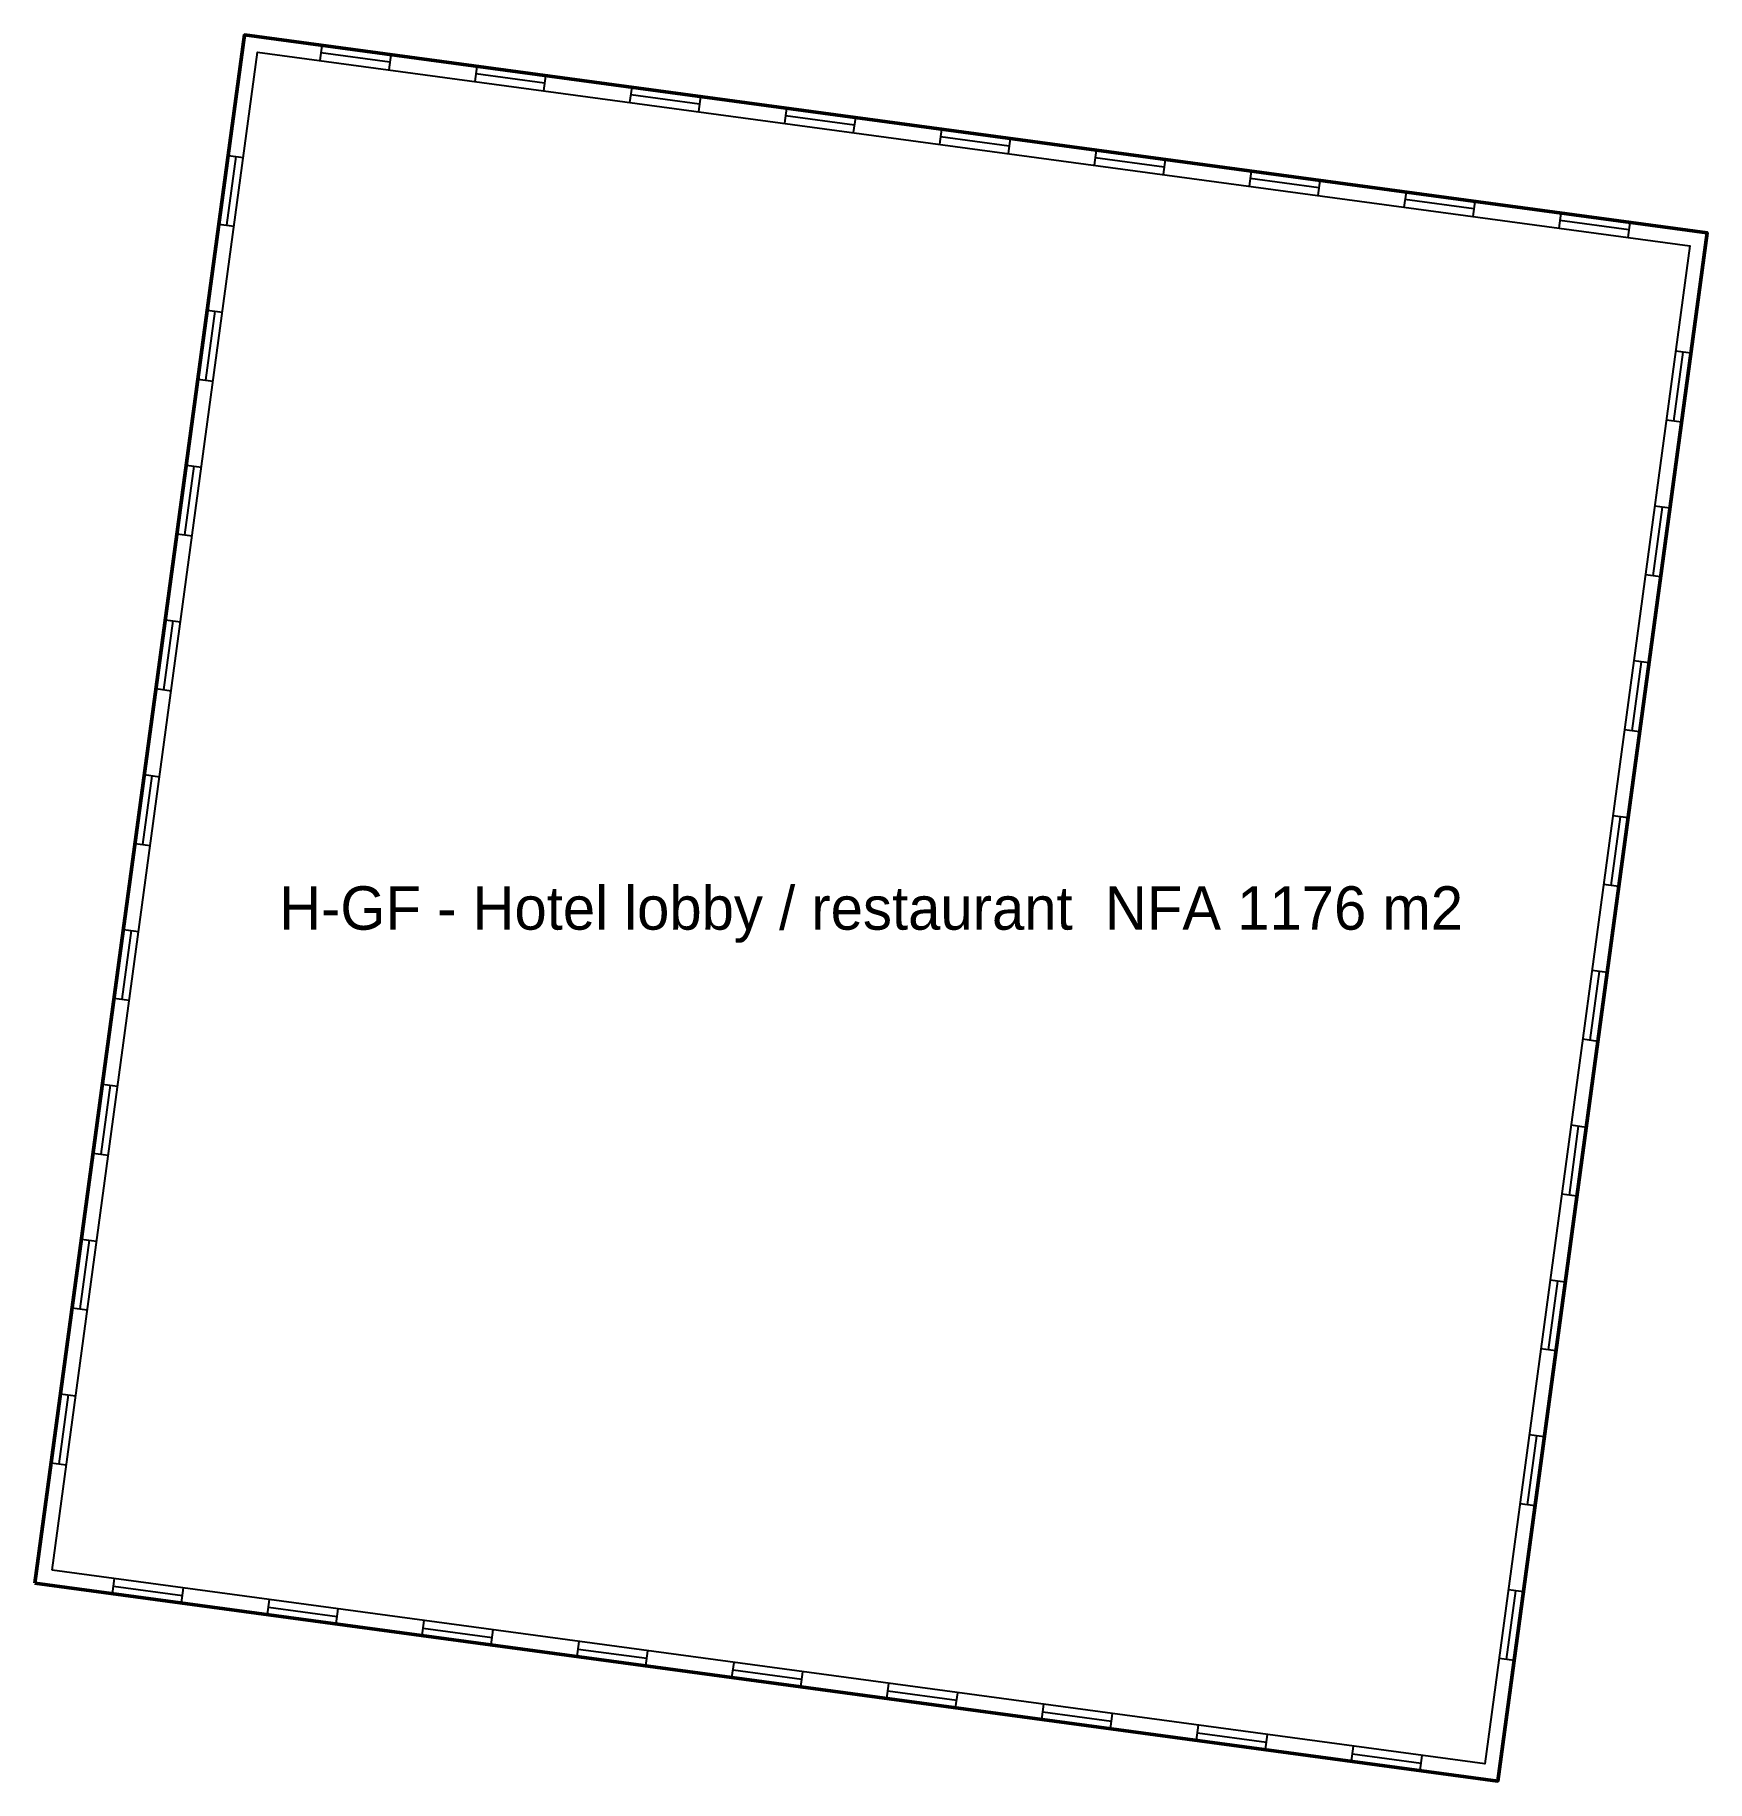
# Model space of a CAD drawing. Header units: metres. Extents: x 22.5 to 61, y -47 to -6.7.
import ezdxf
from ezdxf.enums import TextEntityAlignment as Align

# ---------------------------------------------------------------- set-up
doc = ezdxf.new("R2010")
doc.units = ezdxf.units.M
for name, color, linetype in [('TEXT', 250, 'Continuous'), ('WALL', 7, 'Continuous'), ('WINDOW', 5, 'Continuous')]:
    doc.layers.add(name, color=color, linetype=linetype)

msp = doc.modelspace()

# ---------------------------------------------------------------- linework, layer by layer
at = {"layer": 'WALL', "lineweight": 50}
msp.add_lwpolyline([(22.52, -42.4), (56.22, -46.96), (61.04, -11.28), (27.35, -6.72)], close=True, dxfattribs=at)
at = {"layer": 'WALL'}
msp.add_lwpolyline([(22.914, -42.1), (27.65, -7.114), (60.646, -11.58), (55.92, -46.566), (22.914, -42.1)], close=True, dxfattribs=at)
at = {"layer": 'WINDOW'}
for p, q in [((29.132, -6.961), (29.085, -7.308)), ((30.694, -7.349), (29.109, -7.135)), ((30.718, -7.176), (30.671, -7.523)), ((32.7, -7.444), (32.653, -7.791)), ((34.262, -7.832), (32.676, -7.618)), ((34.285, -7.659), (34.238, -8.006)), ((36.267, -7.927), (36.22, -8.274)), ((37.829, -8.315), (36.244, -8.1)), ((37.853, -8.142), (37.806, -8.488)), ((39.835, -8.41), (39.788, -8.757)), ((41.397, -8.798), (39.811, -8.583)), ((41.42, -8.624), (41.373, -8.971)), ((43.402, -8.893), (43.355, -9.24)), ((44.964, -9.281), (43.379, -9.066)), ((44.988, -9.107), (44.941, -9.454)), ((27.147, -9.521), (26.933, -11.106)), ((26.974, -9.497), (27.321, -9.544)), ((46.97, -9.376), (46.923, -9.722)), ((48.532, -9.764), (46.946, -9.549)), ((48.555, -9.59), (48.508, -9.937)), ((50.537, -9.858), (50.49, -10.205)), ((52.099, -10.246), (50.514, -10.032)), ((52.123, -10.073), (52.076, -10.42)), ((54.105, -10.341), (54.058, -10.688)), ((55.667, -10.729), (54.081, -10.515)), ((55.69, -10.556), (55.643, -10.903)), ((57.672, -10.824), (57.625, -11.171)), ((26.759, -11.083), (27.106, -11.13)), ((59.234, -11.212), (57.649, -10.998)), ((59.258, -11.039), (59.211, -11.386)), ((26.665, -13.088), (26.45, -14.674)), ((26.491, -13.065), (26.838, -13.112)), ((60.277, -15.619), (60.491, -14.033)), ((60.665, -14.057), (60.318, -14.01)), ((26.276, -14.65), (26.623, -14.697)), ((60.451, -15.642), (60.104, -15.596)), ((26.182, -16.656), (25.967, -18.241)), ((26.008, -16.632), (26.355, -16.679)), ((59.795, -19.187), (60.01, -17.601)), ((60.183, -17.624), (59.836, -17.578)), ((25.794, -18.218), (26.14, -18.265)), ((59.969, -19.21), (59.622, -19.163)), ((25.699, -20.223), (25.484, -21.809)), ((25.525, -20.2), (25.872, -20.247)), ((59.313, -22.754), (59.528, -21.169)), ((59.701, -21.192), (59.354, -21.145)), ((25.311, -21.785), (25.657, -21.832)), ((59.487, -22.778), (59.14, -22.731)), ((25.216, -23.791), (25.001, -25.376)), ((25.042, -23.767), (25.389, -23.814)), ((58.831, -26.322), (59.046, -24.736)), ((59.219, -24.76), (58.872, -24.713)), ((24.828, -25.353), (25.175, -25.4)), ((59.005, -26.345), (58.658, -26.298)), ((24.733, -27.358), (24.518, -28.944)), ((24.559, -27.335), (24.906, -27.382)), ((58.349, -29.889), (58.564, -28.304)), ((58.737, -28.327), (58.39, -28.28)), ((24.345, -28.92), (24.692, -28.967)), ((58.523, -29.913), (58.176, -29.866)), ((24.25, -30.926), (24.035, -32.511)), ((24.076, -30.902), (24.423, -30.949)), ((57.868, -33.457), (58.082, -31.871)), ((58.255, -31.895), (57.908, -31.848)), ((23.862, -32.488), (24.209, -32.535)), ((58.041, -33.48), (57.694, -33.434)), ((23.767, -34.493), (23.552, -36.079)), ((23.594, -34.47), (23.94, -34.517)), ((57.386, -37.025), (57.6, -35.439)), ((57.773, -35.462), (57.426, -35.416)), ((23.379, -36.055), (23.726, -36.102)), ((57.559, -37.048), (57.212, -37.001)), ((23.284, -38.061), (23.069, -39.646)), ((23.111, -38.037), (23.457, -38.084)), ((56.904, -40.592), (57.118, -39.007)), ((57.291, -39.03), (56.944, -38.983)), ((22.896, -39.623), (23.243, -39.67)), ((57.077, -40.616), (56.73, -40.569)), ((24.307, -42.642), (24.354, -42.295)), ((24.331, -42.468), (25.916, -42.683)), ((25.893, -42.856), (25.94, -42.51)), ((56.422, -44.16), (56.636, -42.574)), ((56.809, -42.598), (56.462, -42.551)), ((27.875, -43.125), (27.922, -42.778)), ((27.898, -42.951), (29.484, -43.166)), ((29.46, -43.339), (29.507, -42.992)), ((31.442, -43.607), (31.489, -43.26)), ((31.466, -43.434), (33.051, -43.648)), ((33.028, -43.822), (33.075, -43.475)), ((35.01, -44.09), (35.057, -43.743)), ((35.033, -43.917), (36.619, -44.131)), ((36.595, -44.305), (36.642, -43.958)), ((38.577, -44.573), (38.624, -44.226)), ((56.595, -44.183), (56.248, -44.136)), ((38.601, -44.399), (40.186, -44.614)), ((40.163, -44.787), (40.21, -44.44)), ((42.145, -45.055), (42.192, -44.709)), ((42.168, -44.882), (43.754, -45.097)), ((43.73, -45.27), (43.777, -44.923)), ((45.712, -45.538), (45.759, -45.191)), ((45.736, -45.365), (47.321, -45.579)), ((47.298, -45.753), (47.345, -45.406)), ((49.28, -46.021), (49.327, -45.674)), ((49.303, -45.847), (50.889, -46.062)), ((50.865, -46.235), (50.912, -45.889)), ((52.847, -46.504), (52.894, -46.157)), ((52.871, -46.33), (54.456, -46.545)), ((54.433, -46.718), (54.48, -46.371))]:
    msp.add_line(p, q, dxfattribs=at)

# ---------------------------------------------------------------- texts
at = {"layer": 'TEXT'}
msp.add_text('H-GF - Hotel lobby / restaurant  NFA 1176 m2', height=1, dxfattribs=at).set_placement((41.782, -26.84), align=Align.MIDDLE_CENTER)

doc.saveas('drawing.dxf')
